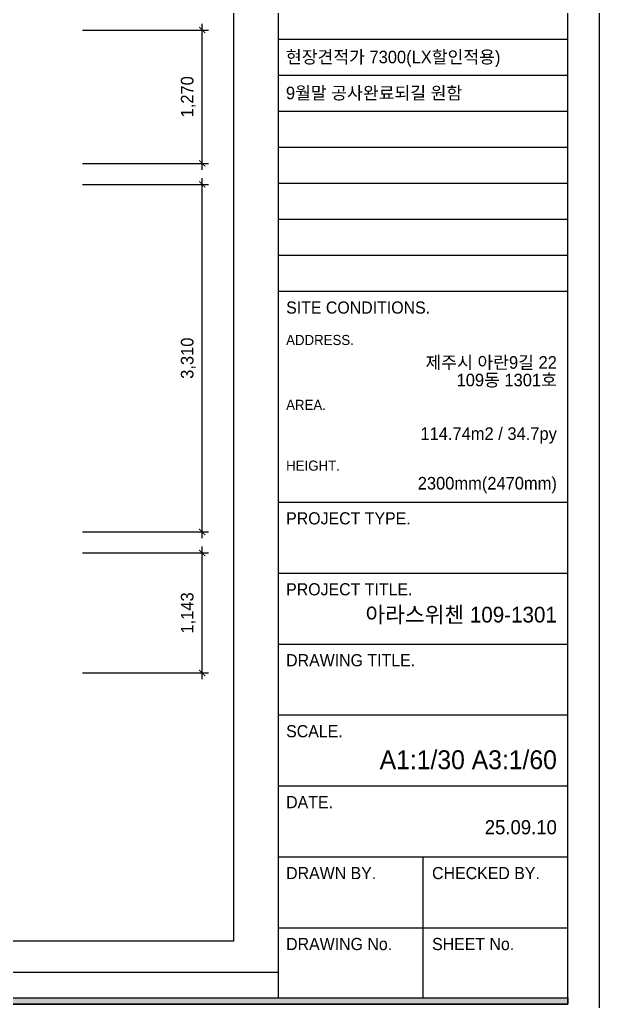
# Model space of a CAD drawing. Header units: millimetres. Extents: x 118028 to 193504, y 42792 to 96100.
# Drawn here: x 187378 to 192904, y 78006 to 87357 of the extents above; entities that cross this region are included whole.
import ezdxf
from ezdxf.enums import TextEntityAlignment as Align

# ---------------------------------------------------------------- set-up
doc = ezdxf.new("R2010")
doc.units = ezdxf.units.MM
doc.header["$LTSCALE"] = 30
doc.header["$PDMODE"] = 3
doc.layers.get('DEFPOINTS').update_dxf_attribs({"color": 248})
for name, color, linetype in [('0-ELC TEXT', 7, 'Continuous'), ('07-DIM WAL', 5, 'Continuous'), ('FORM(YOURNAME)-1', 1, 'Continuous'), ('FORM(YOURNAME)-11', 1, 'Continuous')]:
    doc.layers.add(name, color=color, linetype=linetype)
doc.styles.add('HY 울릉도 L', font='')
doc.styles.add('YOURNAME', font='HY울릉도M.TTF')
doc.styles.add('코레일둥고', font='Korail_Round_Gothic_Medium.ttf')
doc.styles.get('HY 울릉도 L').set_extended_font_data('HY울릉도L')
doc.dimstyles.new('60', dxfattribs={"dimscale": 60, "dimtxt": 2, "dimasz": 1, "dimexe": 1, "dimexo": 1, "dimgap": 1, "dimtad": 1, "dimdec": 0, "dimrnd": 0.05, "dimdsep": 46, "dimlunit": 6, "dimtxsty": 'HY 울릉도 L', "dimblk": 'ARCHTICK', "dimcen": 2.5, "dimdle": 1, "dimclrd": 133, "dimclre": 133, "dimclrt": 30, "dimadec": 0, "dimazin": 0, "dimtfac": 1, "dimtdec": 0, "dimtix": 1, "dimtmove": 2, "dimatfit": 3, "dimldrblk": 'ARCHTICK', "dimfxl": 1, "dimlwd": -1, "dimlwe": -1, "dimarcsym": 0})

# ---------------------------------------------------------------- blocks, each defined once
blk = doc.blocks.new('FORM-ELEVATION')
at = {"layer": 'FORM(YOURNAME)-11'}
h = blk.add_hatch(color=256, dxfattribs=at)
h.dxf.hatch_style = 1
h.paths.add_polyline_path([(-10309, 35708), (71691, 35708), (71691, 35508), (-10309, 35508)])
h.paths.add_polyline_path([(-10309, -21492), (71691, -21492), (71691, -21692), (-10309, -21692)])
at = {"layer": 'DEFPOINTS', "color": 158}
for p, q in [((62481, 35508), (62481, -21492)), ((71691, 8932), (62481, 8932)), ((71691, 7790), (62481, 7790)), ((71691, 6647), (62481, 6647)), ((71691, 5505), (62481, 5505)), ((71691, 4363), (62481, 4363)), ((71691, 3221), (62481, 3221)), ((71691, 2079), (62481, 2079)), ((62481, -20692), (-10309, -20692))]:
    blk.add_line(p, q, dxfattribs=at)
for points in [[(-10309, -21692), (71691, -21692), (71691, 35708), (-10309, 35708)], [(-8309, 33708), (61071, 33708), (61071, -19692), (-8309, -19692)]]:
    blk.add_lwpolyline(points, close=True, dxfattribs=at)
at = {"layer": 'FORM(YOURNAME)-11', "color": 14}
for p, q in [((62481, 937), (71691, 937)), ((62481, -5756), (71691, -5756)), ((62481, -8009), (71691, -8009)), ((62481, -10261), (71691, -10261)), ((62481, -12514), (71691, -12514)), ((62481, -14766), (71691, -14766)), ((62481, -17019), (71691, -17019)), ((67086, -17019), (67086, -21492)), ((62481, -19271), (71691, -19271))]:
    blk.add_line(p, q, dxfattribs=at)
at = {"layer": 'FORM(YOURNAME)-11', "color": 250}
blk.add_lwpolyline([(-11309, -22692), (72691, -22692), (72691, 36708), (-11309, 36708)], close=True, dxfattribs=at)
at = {"layer": 'FORM(YOURNAME)-11'}
blk.add_lwpolyline([(-10309, -21492), (71691, -21492), (71691, -21692), (-10309, -21692)], close=True, dxfattribs=at)
at = {"layer": 'FORM(YOURNAME)-11', "color": 14, "style": 'YOURNAME'}
for s, height, p in [('SITE CONDITIONS.', 386.14, (62739, 422)), ('PROJECT TYPE.', 386.14, (62739, -6271)), ('PROJECT TITLE.', 386.14, (62739, -8524)), ('DRAWING TITLE.', 386.14, (62739, -10776)), ('SCALE.', 386.1, (62739, -13029)), ('DATE.', 386.1, (62739, -15281)), ('DRAWN BY.', 386.1, (62739, -17534)), ('CHECKED BY.', 386.14, (67376, -17534)), ('DRAWING No.', 386.14, (62739, -19786)), ('SHEET No.', 386.1, (67376, -19786))]:
    blk.add_text(s, height=height, dxfattribs=at).set_placement(p, align=Align.MIDDLE_LEFT)
at = {"layer": 'FORM(YOURNAME)-11', "color": 251, "style": 'YOURNAME'}
for s, p in [('ADDRESS.', (62739, -608)), ('AREA.', (62739, -2667)), ('HEIGHT.', (62739, -4598))]:
    blk.add_text(s, height=321.8, dxfattribs=at).set_placement(p, align=Align.MIDDLE_LEFT)
at = {"layer": 'FORM(YOURNAME)-11', "color": 3, "style": 'YOURNAME'}
for tag, height, p in [('1', 451, (71041, -1219)), ('2', 451, (71041, -1863)), ('3', 451, (71041, -3150)), ('4', 451, (71041, -5081)), ('5', 515, (71041, -7398)), ('6', 515, (71041, -9650)), ('7', 515, (71041, -11903)), ('8', 515, (71041, -14155)), ('9', 515, (71041, -16408)), ('10', 515, (66791, -18596)), ('11', 515, (71041, -18660)), ('12', 515, (66791, -20848)), ('13', 515, (71041, -20848))]:
    blk.add_attdef(tag, text='', height=height, dxfattribs=at).set_placement(p, align=Align.MIDDLE_RIGHT)
blk = doc.blocks.new('_ArchTick')
at = {"color": 0, "linetype": 'ByBlock', "const_width": 0.15}
blk.add_lwpolyline([(-0.5, -0.5), (0.5, 0.5)], dxfattribs=at)
blk = doc.blocks.new('*D79')
at = {"layer": '07-DIM WAL', "color": 133, "transparency": 16777216}
for p, q in [((189118.4, 81073.8), (189118.4, 82336.8)), ((187978.4, 82276.8), (189178.4, 82276.8)), ((187978.4, 81133.8), (189178.4, 81133.8))]:
    blk.add_line(p, q, dxfattribs=at)
at = {"layer": 'DEFPOINTS', "color": 0, "transparency": 16777216}
for p in [(187918.4, 82276.8), (189118.4, 82276.8), (187918.4, 81133.8)]:
    blk.add_point(p, dxfattribs=at)
at = {"layer": '07-DIM WAL', "color": 133, "transparency": 16777216, "xscale": 60, "yscale": 60, "zscale": 60}
for p, rotation in [((189118.4, 82276.8), 90), ((189118.4, 81133.8), 270)]:
    blk.add_blockref('_ArchTick', p, dxfattribs=dict(at, rotation=rotation))
at = {"layer": '07-DIM WAL', "color": 30, "transparency": 16777216, "insert": (188986.4, 81705.3), "char_height": 120, "attachment_point": 5, "rotation": 90, "style": 'HY 울릉도 L'}
blk.add_mtext('1,143', dxfattribs=at)
blk = doc.blocks.new('*D80')
at = {"layer": '07-DIM WAL', "color": 133, "transparency": 16777216}
for p, q in [((189118.4, 82416.8), (189118.4, 85846.8)), ((187978.4, 85786.8), (189178.4, 85786.8)), ((187978.4, 82476.8), (189178.4, 82476.8))]:
    blk.add_line(p, q, dxfattribs=at)
at = {"layer": 'DEFPOINTS', "color": 0, "transparency": 16777216}
for p in [(187918.4, 85786.8), (189118.4, 85786.8), (187918.4, 82476.8)]:
    blk.add_point(p, dxfattribs=at)
at = {"layer": '07-DIM WAL', "color": 133, "transparency": 16777216, "xscale": 60, "yscale": 60, "zscale": 60}
for p, rotation in [((189118.4, 85786.8), 90), ((189118.4, 82476.8), 270)]:
    blk.add_blockref('_ArchTick', p, dxfattribs=dict(at, rotation=rotation))
at = {"layer": '07-DIM WAL', "color": 30, "transparency": 16777216, "insert": (188986.4, 84131.8), "char_height": 120, "attachment_point": 5, "rotation": 90, "style": 'HY 울릉도 L'}
blk.add_mtext('3,310', dxfattribs=at)
blk = doc.blocks.new('*D81')
at = {"layer": '07-DIM WAL', "color": 133, "transparency": 16777216}
for p, q in [((187978.4, 87256.8), (189178.4, 87256.8)), ((189118.4, 85926.8), (189118.4, 87316.8)), ((187978.4, 85986.8), (189178.4, 85986.8))]:
    blk.add_line(p, q, dxfattribs=at)
at = {"layer": 'DEFPOINTS', "color": 0, "transparency": 16777216}
for p in [(187918.4, 87256.8), (189118.4, 87256.8), (187918.4, 85986.8)]:
    blk.add_point(p, dxfattribs=at)
at = {"layer": '07-DIM WAL', "color": 133, "transparency": 16777216, "xscale": 60, "yscale": 60, "zscale": 60}
for p, rotation in [((189118.4, 87256.8), 90), ((189118.4, 85986.8), 270)]:
    blk.add_blockref('_ArchTick', p, dxfattribs=dict(at, rotation=rotation))
at = {"layer": '07-DIM WAL', "color": 30, "transparency": 16777216, "insert": (188986.5, 86621.8), "char_height": 120, "attachment_point": 5, "rotation": 90, "style": 'HY 울릉도 L'}
blk.add_mtext('1,270', dxfattribs=at)

msp = doc.modelspace()

# ---------------------------------------------------------------- block references
at = {"layer": 'FORM(YOURNAME)-1'}
ref = msp.add_blockref('FORM-ELEVATION', (171097, 84487.8), dxfattribs=dict(at, xscale=0.3, yscale=0.3, zscale=0.3))
ref.add_attrib('9', '25.09.10', dxfattribs={"layer": 'FORM(YOURNAME)-11', "color": 3, "height": 135, "style": 'YOURNAME'}).set_placement((192499.2, 79664.2), align=Align.MIDDLE_RIGHT)
ref.add_attrib('8', 'A1:1/30 A3:1/60', dxfattribs={"layer": 'FORM(YOURNAME)-11', "color": 3, "height": 180, "style": 'YOURNAME'}).set_placement((192499.2, 80307.1), align=Align.MIDDLE_RIGHT)
ref.add_attrib('6', '아라스위첸 109-1301', dxfattribs={"layer": 'FORM(YOURNAME)-11', "color": 3, "height": 150, "style": 'YOURNAME'}).set_placement((192499.2, 81689.1), align=Align.MIDDLE_RIGHT)
ref.add_attrib('1', '제주시 아란9길 22', dxfattribs={"layer": 'FORM(YOURNAME)-11', "color": 3, "height": 120, "style": 'YOURNAME'}).set_placement((192499.2, 84091.4), align=Align.MIDDLE_RIGHT)
ref.add_attrib('2', '109동 1301호', dxfattribs={"layer": 'FORM(YOURNAME)-11', "color": 3, "height": 120, "style": 'YOURNAME'}).set_placement((192499.2, 83924.2), align=Align.MIDDLE_RIGHT)
ref.add_attrib('3', ' 114.74m2 / 34.7py', dxfattribs={"layer": 'FORM(YOURNAME)-11', "color": 3, "height": 120, "style": 'YOURNAME'}).set_placement((192499.2, 83413.5), align=Align.MIDDLE_RIGHT)
ref.add_attrib('4', '2300mm(2470mm)', dxfattribs={"layer": 'FORM(YOURNAME)-11', "color": 3, "height": 120, "style": 'YOURNAME'}).set_placement((192499.2, 82941.1), align=Align.MIDDLE_RIGHT)

# ---------------------------------------------------------------- texts
at = {"layer": '0-ELC TEXT', "style": '코레일둥고'}
for s, p in [('현장견적가 7300(LX할인적용)', (189916.7, 86940.8)), ('9월말 공사완료되길 원함', (189916.7, 86598.1))]:
    msp.add_text(s, height=120, dxfattribs=at).set_placement(p)

# ---------------------------------------------------------------- dimensions: what is measured, and where the dimension line sits
at = {"layer": '07-DIM WAL'}
for base, p1, p2, picture, middle in [((189118.4, 87256.8), (187918.4, 85986.8), (187918.4, 87256.8), '*D81', (188986.5, 86621.8)), ((189118.4, 85786.8), (187918.4, 82476.8), (187918.4, 85786.8), '*D80', (188986.4, 84131.8)), ((189118.4, 82276.8), (187918.4, 81133.8), (187918.4, 82276.8), '*D79', (188986.4, 81705.3))]:
    dim = msp.add_linear_dim(base=base, p1=p1, p2=p2, angle=90, dimstyle='60', dxfattribs=at)
    dim.commit()
    dim.dimension.update_dxf_attribs({"geometry": picture, "text_midpoint": middle})

doc.saveas('drawing.dxf')
